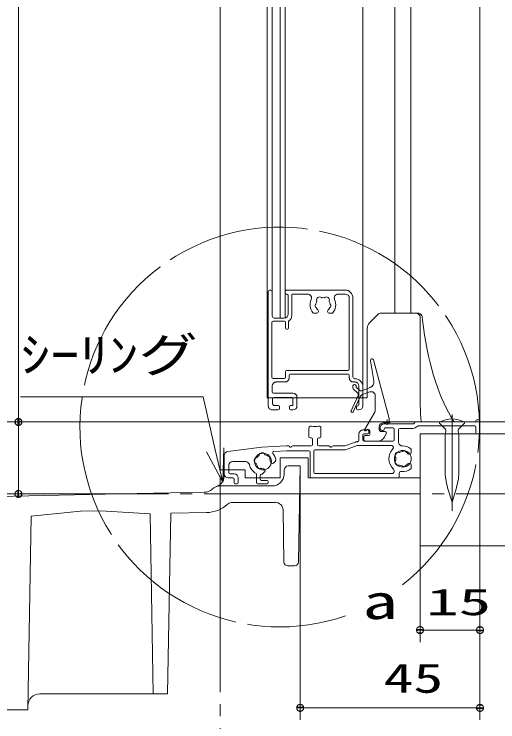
# Model space of a CAD drawing. Units: millimetres on the paper, scale 1:3. Extents: x -305 to 305, y -152 to 152.
# Drawn here: x -27.5 to 12.8, y -70.5 to -11.5 of the extents above; entities that cross this region are included whole.
import ezdxf
from ezdxf.enums import TextEntityAlignment as Align

# ---------------------------------------------------------------- set-up
doc = ezdxf.new("R2010")
doc.units = ezdxf.units.MM
for name, pattern in [('LONG_CHAIN', [21, 18, -1, 1, -1]), ('LONG_DASHED2', [13, 12, -1]), ('LONG_DOUBLE_CHAIN', [21.8, 18, -1, 0.6, -0.6, 0.6, -1])]:
    doc.linetypes.add(name, pattern=pattern)
doc.layers.add('0-2_0', color=7, linetype='Continuous', lineweight=9)
doc.layers.add('0-3_HV', color=7, linetype='Continuous', lineweight=9)
doc.styles.add('ＭＳ ゴシック', font='')
doc.styles.get('ＭＳ ゴシック').set_extended_font_data('MS Gothic')

# ---------------------------------------------------------------- blocks, each defined once
blk = doc.blocks.new('_DOTSMALL')
at = {"layer": '0-2_0'}
for p, q in [((0.0746, 0.1), (-0.0746, 0.1)), ((0.1223, -0.0248), (-0.1223, -0.0248))]:
    blk.add_line(p, q, dxfattribs=at)
for points in [[(0.125, 0), (0.124, 0.0157), (0.1211, 0.0311), (0.1162, 0.046), (0.1095, 0.0602), (0.1011, 0.0735), (0.0911, 0.0856), (0.0797, 0.0963), (0.067, 0.1055), (0.0532, 0.1131), (0.0386, 0.1189), (0.0234, 0.1228), (0.0078, 0.1248), (-0.0078, 0.1248), (-0.0234, 0.1228), (-0.0386, 0.1189), (-0.0532, 0.1131), (-0.067, 0.1055), (-0.0797, 0.0963), (-0.0911, 0.0856), (-0.1011, 0.0735), (-0.1095, 0.0602), (-0.1162, 0.046), (-0.1211, 0.0311), (-0.124, 0.0157), (-0.125, 0), (0, 0)], [(-0.125, 0), (-0.124, -0.0157), (-0.1211, -0.0311), (-0.1162, -0.046), (-0.1095, -0.0602), (-0.1011, -0.0735), (-0.0911, -0.0856), (-0.0797, -0.0963), (-0.067, -0.1055), (-0.0532, -0.1131), (-0.0386, -0.1189), (-0.0234, -0.1228), (-0.0078, -0.1248), (0.0078, -0.1248), (0.0234, -0.1228), (0.0386, -0.1189), (0.0532, -0.1131), (0.067, -0.1055), (0.0797, -0.0963), (0.0911, -0.0856), (0.1011, -0.0735), (0.1095, -0.0602), (0.1162, -0.046), (0.1211, -0.0311), (0.124, -0.0157), (0.125, 0), (0, 0)]]:
    blk.add_lwpolyline(points, close=True, dxfattribs=at)
blk = doc.blocks.new('_OPEN30')
at = {"layer": '0-2_0'}
blk.add_line((0, 0), (-1, 0), dxfattribs=at)
blk.add_lwpolyline([(-1, 0.2679), (0, 0), (-1, -0.2679)], dxfattribs=at)

msp = doc.modelspace()

# ---------------------------------------------------------------- linework, layer by layer
at = {"layer": '0-3_HV'}
for p, q in [((-27.168, -45.464), (-27.168, 84.87)), ((-10.327, 12.703), (-10.327, -49.464)), ((-6.427, 12.703), (-6.427, -43.464)), ((-5.994, 12.703), (-5.994, -34.658)), ((-5.327, 12.703), (-5.327, -36.797)), ((-4.927, 12.703), (-4.927, -36.79)), ((1.573, 12.703), (1.573, -42.53)), ((4.239, 12.703), (4.239, -36.397)), ((5.573, 12.703), (5.573, -36.397)), ((11.339, -46.464), (11.339, 12.703)), ((-6.327, -44.13), (-6.327, -34.63)), ((-6.161, -34.464), (-6.151, -34.464)), ((-6.065, -34.512), (-6.008, -34.607)), ((-5.994, -34.658), (-5.994, -36.63)), ((-4.927, -34.697), (-4.927, -34.658)), ((-4.913, -34.607), (-4.856, -34.512)), ((-4.771, -34.464), (0.073, -34.464)), ((-4.294, -34.797), (-3.041, -34.797)), ((-0.48, -34.797), (0.106, -34.797)), ((-4.661, -36.464), (-4.661, -34.964)), ((-4.361, -36.597), (-4.361, -34.864)), ((0.439, -35.13), (0.439, -41.064)), ((0.739, -35.13), (0.739, -41.697)), ((-2.519, -36.397), (-2.277, -36.397)), ((-2.144, -36.264), (-2.144, -36.217)), ((-1.377, -36.217), (-1.377, -36.264)), ((-1.244, -36.397), (-1.003, -36.397)), ((2.885, -36.446), (2.129, -37.202)), ((-6.027, -41.73), (-6.027, -37.164)), ((-5.927, -37.064), (-4.994, -37.064)), ((-5.827, -36.797), (-4.994, -36.797)), ((-4.894, -37.164), (-4.894, -37.63)), ((-4.627, -37.63), (-4.627, -37.078)), ((6.338, -36.73), (6.338, -42.713)), ((6.545, -36.973), (6.515, -36.696)), ((6.624, -37.601), (6.545, -36.973)), ((-4.794, -37.73), (-4.727, -37.73)), ((1.934, -37.673), (1.934, -43.464)), ((6.714, -38.218), (6.624, -37.601)), ((6.816, -38.821), (6.714, -38.218)), ((6.928, -39.409), (6.816, -38.821)), ((7.051, -39.981), (6.928, -39.409)), ((7.183, -40.536), (7.051, -39.981)), ((2.497, -42.04), (2.201, -40.365)), ((3.769, -45.184), (2.459, -40.296)), ((7.324, -41.074), (7.183, -40.536)), ((0.339, -41.164), (-4.727, -41.164)), ((7.474, -41.592), (7.324, -41.074)), ((-4.994, -41.83), (-5.927, -41.83)), ((-4.894, -41.33), (-4.894, -41.73)), ((-4.594, -41.564), (-4.594, -41.797)), ((0.339, -41.464), (-4.494, -41.464)), ((0.439, -41.797), (0.439, -41.564)), ((7.631, -42.091), (7.474, -41.592)), ((-5.994, -42.464), (-5.994, -42.964)), ((-4.927, -42.13), (-5.661, -42.13)), ((0.739, -42.622), (0.739, -42.464)), ((0.906, -42.13), (0.773, -42.13)), ((1.006, -42.464), (1.006, -42.512)), ((1.239, -44.03), (1.239, -42.464)), ((7.795, -42.569), (7.631, -42.091)), ((-5.894, -43.064), (-4.261, -43.064)), ((0.769, -42.693), (1.14, -43.065)), ((1.035, -42.582), (1.275, -42.822)), ((1.45, -42.861), (2.175, -42.596)), ((1.534, -43.185), (2.159, -42.957)), ((1.573, -42.53), (1.573, -44.13)), ((7.966, -43.027), (7.795, -42.569)), ((8.143, -43.464), (7.966, -43.027)), ((-6.427, -43.464), (1.934, -43.464)), ((-6.427, -43.464), (1.573, -43.464)), ((-5.961, -43.53), (-5.961, -43.93)), ((-4.327, -43.43), (-5.861, -43.43)), ((-5.609, -43.464), (-5.276, -43.464)), ((-4.261, -44.03), (-4.261, -43.497)), ((-3.927, -43.397), (-3.927, -44.13)), ((0.582, -44.521), (1.174, -43.253)), ((0.763, -44.606), (1.346, -43.357)), ((2.606, -44.485), (2.606, -43.27)), ((8.325, -43.88), (8.143, -43.464)), ((-5.794, -44.097), (-5.494, -44.097)), ((-5.394, -44.197), (-5.394, -44.364)), ((-5.394, -44.364), (-5.394, -44.23)), ((-4.561, -44.364), (-4.561, -44.197)), ((-4.461, -44.097), (-4.327, -44.097)), ((1.039, -44.364), (1.039, -44.23)), ((8.511, -44.275), (8.325, -43.88)), ((-5.494, -44.464), (-6.094, -44.464)), ((-5.494, -44.464), (-5.994, -44.464)), ((-4.261, -44.464), (-4.461, -44.464)), ((1.239, -44.464), (1.139, -44.464)), ((1.713, -46.122), (2.561, -44.652)), ((8.702, -44.648), (8.511, -44.275)), ((8.895, -45), (8.702, -44.648)), ((3.773, -45.497), (3.773, -45.21)), ((9.093, -45.333), (8.895, -45)), ((9.175, -45.464), (9.093, -45.333)), ((11.073, -45.297), (11.239, -45.297)), ((6.005, -45.464), (-28.168, -45.464)), ((-27.168, -45.464), (-27.168, -51.464)), ((-2.927, -46.697), (-2.927, -45.964)), ((-1.927, -45.964), (-1.927, -46.697)), ((2.939, -46.097), (2.939, -45.864)), ((3.006, -45.997), (3.006, -45.964)), ((3.273, -45.53), (3.375, -45.53)), ((3.339, -45.63), (5.747, -45.63)), ((4.073, -45.964), (3.439, -45.964)), ((5.747, -45.997), (4.639, -45.997)), ((5.99, -45.464), (10.906, -45.464)), ((9.175, -45.464), (6.005, -45.464)), ((10.906, -45.797), (6.178, -45.797)), ((8.489, -45.464), (7.973, -45.464)), ((7.973, -45.559), (7.973, -45.476)), ((8.412, -45.999), (7.973, -45.559)), ((8.489, -45.464), (9.523, -45.464)), ((9.523, -45.464), (10.039, -45.464)), ((9.6, -45.999), (10.039, -45.559)), ((10.039, -45.559), (10.039, -45.476)), ((10.906, -45.464), (29.373, -45.464)), ((11.006, -46.364), (11.006, -45.897)), ((1.238, -46.397), (1.238, -46.997)), ((1.239, -47.03), (1.239, -46.464)), ((1.573, -46.13), (1.973, -46.13)), ((1.573, -46.564), (1.573, -46.964)), ((1.973, -46.464), (1.673, -46.464)), ((2.039, -46.597), (1.741, -46.597)), ((1.919, -46.11), (1.781, -46.19)), ((1.969, -46.097), (2.039, -46.097)), ((2.073, -46.23), (2.073, -46.364)), ((2.139, -46.497), (2.139, -46.197)), ((3.439, -46.263), (3.106, -46.263)), ((3.239, -46.164), (3.173, -46.164)), ((3.386, -46.694), (3.529, -46.408)), ((4.173, -46.964), (4.173, -46.064)), ((4.539, -46.097), (4.539, -47.131)), ((6.339, -46.464), (11.339, -46.464)), ((6.339, -50.13), (6.339, -46.464)), ((11.339, -46.464), (6.339, -46.464)), ((6.339, -46.464), (6.339, -50.13)), ((11.339, -46.464), (6.339, -46.464)), ((8.481, -46.257), (8.423, -46.476)), ((8.423, -46.476), (8.423, -49.487)), ((9.589, -46.476), (9.531, -46.257)), ((9.589, -46.476), (9.589, -49.487)), ((11.239, -46.464), (11.106, -46.464)), ((11.339, -46.464), (11.339, -70.302)), ((-2.744, -46.797), (-2.827, -46.797)), ((-2.644, -47.364), (-2.644, -46.897)), ((-2.211, -46.897), (-2.211, -47.364)), ((-2.027, -46.797), (-2.111, -46.797)), ((0.073, -47.458), (0.956, -47.136)), ((0.99, -47.13), (1.139, -47.13)), ((1.072, -47.097), (1.138, -47.097)), ((1.641, -46.697), (1.641, -46.897)), ((1.673, -47.064), (4.073, -47.064)), ((1.807, -47.064), (2.039, -47.064)), ((2.239, -47.064), (2.373, -47.064)), ((2.573, -47.064), (2.789, -47.064)), ((-9.703, -47.926), (-6.865, -47.564)), ((-6.857, -47.563), (-5.9, -47.517)), ((-5.9, -47.517), (-4.796, -47.464)), ((-4.792, -47.464), (-4.634, -47.464)), ((-4.287, -47.464), (-2.744, -47.464)), ((-2.111, -47.464), (-1.267, -47.464)), ((-0.921, -47.464), (0.039, -47.464)), ((0.132, -47.791), (1.106, -47.436)), ((1.141, -47.43), (3.954, -47.43)), ((5.606, -47.772), (5.606, -48.014)), ((-9.994, -49.797), (-9.994, -48.257)), ((-4.787, -47.864), (-5.87, -47.916)), ((-2.927, -47.864), (-4.782, -47.864)), ((-2.827, -50.03), (-2.827, -47.964)), ((-2.527, -49.664), (-2.527, -47.897)), ((-2.427, -47.797), (0.098, -47.797)), ((5.473, -48.147), (5.426, -48.147)), ((-8.223, -48.764), (-9.294, -48.764)), ((-6.089, -48.893), (-6.122, -48.861)), ((-5.73, -48.723), (-5.9, -48.893)), ((-5.327, -48.464), (-5.327, -50.13)), ((-5.327, -48.464), (-2.994, -48.464)), ((5.426, -48.914), (5.473, -48.914)), ((-8.261, -49.464), (-10.327, -49.464)), ((-9.627, -49.097), (-9.627, -49.697)), ((-8.261, -49.464), (-8.261, -50.13)), ((-6.664, -49.403), (-6.631, -49.435)), ((-5, -49.458), (-5.006, -49.814)), ((-3.661, -49.13), (-4.666, -49.13)), ((-3.8, -57.136), (-3.661, -49.13)), ((-3.661, -49.13), (-3.661, -70.302)), ((4.173, -49.514), (4.173, -49.597)), ((5.606, -49.047), (5.606, -49.288)), ((-9.261, -50.13), (-9.661, -50.13)), ((-9.527, -49.797), (-9.161, -49.797)), ((-8.827, -50.13), (-8.827, -50.53)), ((-8.261, -50.13), (-5.327, -50.13)), ((-7.294, -50.53), (-7.294, -49.859)), ((-6.994, -49.923), (-6.994, -50.23)), ((-6.631, -49.624), (-6.802, -49.794)), ((6.339, -50.13), (-2.994, -50.13)), ((4.006, -49.764), (-2.427, -49.764)), ((4.606, -49.756), (4.606, -50.03)), ((-9.161, -50.53), (-9.161, -50.23)), ((-8.927, -50.63), (-9.061, -50.63)), ((-6.427, -50.63), (-7.194, -50.63)), ((-6.894, -50.33), (-6.427, -50.33)), ((-6.327, -50.43), (-6.327, -50.53)), ((-18.661, -51.464), (-11.66, -51.324)), ((-10.327, -50.797), (-6.006, -50.797)), ((9.006, -52.143), (8.641, -50.949)), ((9.006, -52.143), (9.371, -50.949)), ((-18.661, -51.464), (-53.661, -52.172)), ((-9.412, -52.164), (-5.754, -52.164)), ((-26.112, -53.315), (-21.994, -52.898)), ((-20.327, -52.864), (-21.994, -52.898)), ((-20.327, -52.864), (-16.189, -53.114)), ((-14.465, -53.079), (-14.727, -68.13)), ((-14.465, -53.08), (-11.472, -53.02)), ((-5.012, -57.136), (-5.087, -52.819)), ((-26.112, -53.315), (-26.394, -69.464)), ((-15.927, -68.13), (-16.189, -53.114)), ((6.339, -55.797), (6.339, -63.81)), ((-4.134, -57.464), (-4.666, -57.464)), ((11.339, -62.81), (6.339, -62.81)), ((-14.727, -68.13), (-25.388, -68.13)), ((-26.394, -69.464), (-46.363, -69.464)), ((11.339, -69.302), (-3.661, -69.302))]:
    msp.add_line(p, q, dxfattribs=at)
at = {"layer": '0-3_HV', "linetype": 'LONG_CHAIN'}
for p, q in [((9.006, -44.84), (9.006, -52.88)), ((3.606, -45.664), (3.606, -45.264)), ((3.373, -45.497), (3.839, -45.497)), ((1.973, -47.064), (2.306, -47.064)), ((2.306, -47.064), (2.639, -47.064)), ((-10.327, -49.993), (-10.327, -80.632)), ((-53.661, -51.464), (57.799, -51.464))]:
    msp.add_line(p, q, dxfattribs=at)
at = {"layer": '0-3_HV', "linetype": 'LONG_DOUBLE_CHAIN'}
for p, q in [((6.339, -46.464), (6.339, -55.797)), ((6.339, -46.464), (53.006, -46.464)), ((6.339, -55.797), (53.006, -55.797))]:
    msp.add_line(p, q, dxfattribs=at)
at = {"layer": '0-3_HV'}
for points in [[(3.003, -36.397), (5.505, -36.397), (6.172, -36.397)], [(-26.997, -43.368), (-11.76, -43.368), (-10.745, -47.792)], [(-2.994, -48.464), (-2.994, -50.13), (6.339, -50.13)]]:
    msp.add_lwpolyline(points, dxfattribs=at)
for centre in [(-6.761, -48.764), (4.906, -48.53), (4.906, -48.53)]:
    msp.add_circle(centre, 0.7, dxfattribs=at)
at = {"layer": '0-3_HV', "linetype": 'LONG_DASHED2'}
msp.add_arc((-5.368, -45.882), 16.667, 307.93194, 289.26929, dxfattribs=at)
at = {"layer": '0-3_HV'}
for centre, radius, start, end in [((-6.161, -34.63), 0.167, 90, 180), ((-6.151, -34.564), 0.1, 30.96376, 90), ((-6.094, -34.658), 0.1, 360, 30.96376), ((-4.827, -34.658), 0.1, 149.03624, 180), ((-4.827, -34.697), 0.1, 180, 270), ((-4.771, -34.564), 0.1, 90, 149.03624), ((-4.827, -34.964), 0.167, 0, 90), ((-4.294, -34.864), 0.0667, 90, 180), ((-3.041, -35.13), 0.333, 336.12379, 90), ((-0.48, -35.13), 0.333, 90, 203.87621), ((0.073, -35.13), 0.667, 0, 90), ((0.106, -35.13), 0.333, 0, 90), ((-1.761, -35.697), 1.067, 156.12379, 218.36651), ((-2.047, -35.287), 0.25, 52.29961, 197.70039), ((-2.349, -35.384), 0.0667, 331.96926, 17.70039), ((-1.854, -35.037), 0.0667, 232.29961, 278.03074), ((-1.761, -35.697), 0.6, 81.96926, 98.03074), ((-1.668, -35.037), 0.0667, 261.96926, 307.70039), ((-1.474, -35.287), 0.25, 342.29961, 127.70039), ((-1.172, -35.384), 0.0667, 162.29961, 208.03074), ((-1.761, -35.697), 1.067, 321.63349, 23.87621), ((-2.253, -35.784), 0.167, 136.8699, 243.1301), ((-2.423, -35.624), 0.0667, 316.8699, 353.7398), ((-1.761, -35.697), 0.6, 151.96926, 173.7398), ((-2.359, -35.992), 0.0667, 26.2602, 63.1301), ((-1.761, -35.697), 0.6, 206.2602, 225.20717), ((-1.761, -35.697), 0.6, 314.79283, 333.7398), ((-1.761, -35.697), 0.6, 6.2602, 28.03074), ((-1.163, -35.992), 0.0667, 116.8699, 153.7398), ((-1.268, -35.784), 0.167, 296.8699, 43.1301), ((-1.098, -35.624), 0.0667, 186.2602, 223.1301), ((-4.994, -36.464), 0.333, 270, 0), ((-2.519, -36.297), 0.1, 218.36651, 270), ((-2.277, -36.264), 0.133, 270, 0), ((-2.277, -36.217), 0.133, 0, 45.20717), ((-1.244, -36.217), 0.133, 134.79283, 180), ((-1.244, -36.264), 0.133, 180, 270), ((-1.003, -36.297), 0.1, 270, 321.63349), ((3.003, -36.564), 0.167, 90, 135), ((6.005, -36.73), 0.333, 0, 90), ((6.168, -36.76), 0.363, 47.53389, 90.51615), ((6.182, -36.731), 0.333, 6.00017, 45.85093), ((6.213, -36.72), 0.302, 4.52672, 46.02402), ((-5.927, -37.164), 0.1, 90, 180), ((-5.827, -36.63), 0.167, 180, 270), ((-4.994, -37.164), 0.1, 0, 90), ((-4.561, -37.078), 0.0667, 121.96572, 180), ((-4.861, -36.597), 0.5, 301.96572, 0), ((-4.794, -37.63), 0.1, 180, 270), ((-4.727, -37.63), 0.1, 270, 0), ((2.601, -37.673), 0.667, 135, 180), ((2.331, -40.33), 0.133, 90, 195), ((2.331, -40.33), 0.133, 15, 90), ((-4.727, -41.33), 0.167, 90, 180), ((0.339, -41.064), 0.1, 270, 0), ((-5.927, -41.73), 0.1, 180, 270), ((-4.994, -41.73), 0.1, 270, 0), ((-4.927, -41.797), 0.333, 270, 0), ((-4.494, -41.564), 0.1, 90, 180), ((0.339, -41.564), 0.1, 0, 90), ((0.773, -41.797), 0.333, 180, 270), ((0.906, -41.697), 0.167, 180, 270), ((0.906, -42.53), 0.667, 0, 90), ((-5.661, -42.464), 0.333, 90, 180), ((0.873, -42.464), 0.133, 0, 180), ((0.906, -42.464), 0.333, 0, 90), ((2.004, -42.127), 0.5, 290, 10), ((-5.894, -42.964), 0.1, 180, 270), ((-4.261, -43.397), 0.333, 0, 90), ((0.839, -42.622), 0.1, 180, 225), ((1.106, -42.512), 0.1, 180, 225), ((1.023, -43.183), 0.167, 334.99556, 45), ((1.393, -42.704), 0.167, 225, 290), ((2.273, -43.27), 0.333, 0, 110), ((-5.861, -43.53), 0.1, 90, 180), ((-4.327, -43.497), 0.0667, 360, 90), ((1.648, -43.498), 0.333, 110, 154.99556), ((-5.994, -44.13), 0.333, 180, 270), ((-5.794, -43.93), 0.167, 180, 270), ((-5.494, -44.197), 0.1, 0, 90), ((-4.461, -44.197), 0.1, 90, 180), ((-4.327, -44.03), 0.0667, 270, 0), ((-4.261, -44.13), 0.333, 270, 0), ((1.139, -44.23), 0.1, 90, 180), ((1.139, -44.03), 0.1, 270, 0), ((1.239, -44.13), 0.333, 270, 0), ((1.239, -44.13), 0.333, 270, 0), ((-5.494, -44.364), 0.1, 270, 0), ((-5.494, -44.364), 0.1, 270, 0), ((-4.461, -44.364), 0.1, 180, 270), ((0.673, -44.564), 0.1, 154.99556, 334.99556), ((1.139, -44.364), 0.1, 180, 270), ((2.273, -44.485), 0.333, 330, 0), ((3.673, -45.21), 0.1, 0, 15), ((9.006, -47.345), 2.135, 61.05941, 118.94059), ((10.906, -45.364), 0.1, 270, 360), ((11.073, -45.364), 0.0667, 90, 180), ((11.239, -45.397), 0.1, 0, 90), ((-2.761, -45.964), 0.167, 75.14283, 180), ((-2.427, -44.707), 1.133, 255.14283, 284.85717), ((-2.094, -45.964), 0.167, 0, 104.85717), ((3.273, -45.864), 0.333, 90, 180), ((3.339, -45.964), 0.333, 90, 180), ((3.173, -45.997), 0.167, 180, 270), ((3.439, -46.064), 0.1, 90, 180), ((3.375, -45.63), 0.1, 30, 90), ((3.606, -45.497), 0.167, 210, 0), ((4.073, -46.064), 0.1, 0, 90), ((4.639, -46.097), 0.1, 90, 180), ((5.747, -45.53), 0.1, 270, 337.97569), ((5.747, -45.53), 0.467, 270, 319.67978), ((5.994, -45.63), 0.167, 90, 157.97569), ((6.179, -45.897), 0.1, 90, 139.67978), ((8.224, -46.188), 0.267, 345, 45), ((9.788, -46.188), 0.267, 135, 195), ((10.906, -45.897), 0.1, 0, 90), ((1.573, -46.464), 0.333, 90, 180), ((1.673, -46.564), 0.1, 90, 180), ((1.741, -46.697), 0.1, 90, 180), ((1.756, -46.147), 0.05, 150, 300), ((1.969, -46.197), 0.1, 90, 120), ((1.973, -46.23), 0.1, 0, 90), ((1.973, -46.364), 0.1, 270, 0), ((2.039, -46.197), 0.1, 0, 90), ((2.039, -46.497), 0.1, 270, 360), ((3.106, -46.097), 0.167, 180, 270), ((3.239, -46.064), 0.1, 270, 0), ((3.439, -46.363), 0.1, 333.5, 90), ((11.106, -46.364), 0.1, 180, 270), ((11.239, -46.364), 0.1, 270, 360), ((-2.827, -46.697), 0.1, 180, 270), ((-2.744, -46.897), 0.1, 0, 90), ((-2.111, -46.897), 0.1, 90, 180), ((-2.027, -46.697), 0.1, 270, 360), ((0.99, -47.23), 0.1, 90, 110), ((1.139, -47.03), 0.1, 270, 0), ((1.673, -46.964), 0.1, 180, 270), ((1.807, -46.897), 0.167, 180, 270), ((2.789, -46.397), 0.667, 270, 333.5), ((4.073, -46.964), 0.1, 270, 0), ((4.873, -47.131), 0.333, 180, 271.36431), ((-6.852, -47.663), 0.1, 92.77022, 97.275), ((-4.792, -47.564), 0.1, 90, 92.77022), ((-4.634, -47.564), 0.1, 30, 90), ((-4.461, -47.464), 0.1, 210, 330), ((-4.287, -47.564), 0.1, 90, 150), ((-2.744, -47.364), 0.1, 270, 0), ((-2.111, -47.364), 0.1, 180, 270), ((-1.267, -47.564), 0.1, 30, 90), ((-1.094, -47.464), 0.1, 210, 330), ((-0.921, -47.564), 0.1, 90, 150), ((0.039, -47.364), 0.1, 270, 290), ((1.141, -47.53), 0.1, 90, 110), ((4.906, -48.53), 1.167, 135.573, 227.54585), ((3.954, -47.597), 0.167, 315.573, 90), ((4.906, -48.53), 1.067, 51.63349, 91.36431), ((5.506, -47.772), 0.1, 0, 51.63349), ((-9.661, -48.257), 0.333, 97.275, 180), ((-6.761, -48.764), 0.6, 126.96926, 143.03074), ((-7.162, -48.231), 0.0667, 306.96926, 352.70039), ((-6.848, -48.271), 0.25, 27.29961, 172.70039), ((-6.566, -48.126), 0.0667, 207.29961, 253.03074), ((-6.761, -48.764), 0.6, 51.2602, 73.03074), ((-6.344, -48.244), 0.0667, 231.2602, 268.1301), ((-6.351, -48.477), 0.167, 341.8699, 88.1301), ((-5.865, -48.016), 0.1, 92.77022, 219.85101), ((-6.761, -48.764), 1.067, 6.63349, 39.85101), ((-4.782, -47.964), 0.1, 90, 92.77022), ((-2.927, -47.964), 0.1, 0, 90), ((-2.427, -47.897), 0.1, 90, 180), ((0.098, -47.697), 0.1, 270, 290), ((4.496, -48.243), 0.25, 72.29961, 217.70039), ((4.593, -47.942), 0.0667, 252.29961, 298.03074), ((4.906, -48.53), 0.6, 96.2602, 118.03074), ((4.833, -47.868), 0.0667, 276.2602, 313.1301), ((4.993, -48.038), 0.167, 26.8699, 133.1301), ((5.201, -47.932), 0.0667, 206.8699, 243.7398), ((4.906, -48.53), 0.6, 44.79283, 63.7398), ((5.426, -48.014), 0.133, 224.79283, 270), ((5.473, -48.014), 0.133, 270, 0), ((-9.294, -49.097), 0.333, 90, 180), ((-8.223, -49.097), 0.333, 12.8965, 90), ((-7.253, -48.677), 0.25, 97.29961, 242.70039), ((-7.398, -48.958), 0.0667, 16.96926, 62.70039), ((-6.761, -48.764), 0.6, 196.96926, 218.7398), ((-7.293, -48.363), 0.0667, 277.29961, 323.03074), ((-6.129, -48.549), 0.0667, 161.8699, 198.7398), ((-6.761, -48.764), 0.6, 359.79283, 18.7398), ((-6.027, -48.766), 0.133, 179.79283, 225), ((-5.995, -48.799), 0.133, 225, 315), ((-5.801, -48.652), 0.1, 315, 6.63349), ((4.496, -48.817), 0.25, 142.29961, 287.70039), ((4.246, -48.437), 0.0667, 351.96926, 37.70039), ((4.246, -48.623), 0.0667, 322.29961, 8.03074), ((4.906, -48.53), 0.6, 171.96926, 188.03074), ((4.906, -48.53), 0.6, 296.2602, 315.20717), ((5.426, -49.047), 0.133, 90, 135.20717), ((5.473, -49.047), 0.133, 360, 90), ((-6.761, -48.762), 1.167, 192.8965, 239.99803), ((-7.281, -49.181), 0.0667, 1.8699, 38.7398), ((-7.047, -49.173), 0.167, 181.8699, 288.1301), ((-6.975, -49.395), 0.0667, 71.2602, 108.1301), ((-6.761, -48.764), 0.6, 251.2602, 270.20717), ((-6.758, -49.497), 0.133, 45, 90.20717), ((-6.725, -49.53), 0.133, 315, 45), ((-4.666, -49.464), 0.333, 90, 179), ((4.006, -49.514), 0.167, 360, 47.54585), ((4.593, -49.119), 0.0667, 61.96926, 107.70039), ((4.906, -48.53), 0.6, 241.96926, 263.7398), ((4.906, -48.53), 1.067, 263.79373, 308.36651), ((4.833, -49.193), 0.0667, 46.8699, 83.7398), ((4.993, -49.023), 0.167, 226.8699, 333.1301), ((5.201, -49.128), 0.0667, 116.2602, 153.1301), ((5.506, -49.288), 0.1, 308.36651, 360), ((13.423, -49.487), 5, 180, 197), ((4.589, -49.487), 5, 343, 0), ((-10.989, -49.91), 1, 289.3263, 4.84878), ((-9.661, -49.797), 0.333, 180, 270), ((-9.527, -49.697), 0.1, 180, 270), ((-9.261, -50.23), 0.1, 0, 90), ((-9.161, -50.13), 0.333, 360, 90), ((-7.394, -49.859), 0.1, 0, 59.99803), ((-6.894, -49.923), 0.1, 83.78088, 180), ((-6.872, -49.724), 0.1, 263.78088, 315), ((-6.006, -49.797), 1, 270, 359), ((-2.727, -50.03), 0.1, 180, 270), ((-2.427, -49.664), 0.1, 180, 270), ((4.006, -49.597), 0.167, 270, 0), ((4.506, -50.03), 0.1, 270, 0), ((4.773, -49.756), 0.167, 83.79373, 180), ((-9.061, -50.53), 0.1, 180, 270), ((-8.927, -50.53), 0.1, 270, 360), ((-7.194, -50.53), 0.1, 180, 270), ((-6.894, -50.23), 0.1, 180, 270), ((-6.427, -50.43), 0.1, 0, 90), ((-6.427, -50.53), 0.1, 270, 0), ((-11.68, -50.324), 1, 271.14576, 312.55971), ((-10.327, -51.797), 1, 90, 132.55975), ((-11.525, -50.354), 2.667, 271.14576, 312.02359), ((-9.294, -52.83), 0.667, 100.26425, 132.02361), ((-5.754, -52.83), 0.667, 1, 90), ((-4.679, -57.13), 0.333, 181, 270), ((-4.134, -57.13), 0.333, 270, 359), ((-25.388, -69.13), 1, 90, 179)]:
    msp.add_arc(centre, radius, start, end, dxfattribs=at)
msp.add_ellipse((13.005, -42.713), major_axis=(0, 16.511), ratio=0.403771, start_param=1.570796, end_param=1.738172, dxfattribs=at)

# ---------------------------------------------------------------- block references
for name, p, xscale, yscale, rotation in [('_DOTSMALL', (-27.168, -45.464), 2.32, 2.32, 270), ('_DOTSMALL', (-27.168, -45.464), 2.32, 2.32, 90), ('_OPEN30', (-10.126, -50.492), 2.77, 2.77, 282.91191), ('_DOTSMALL', (-27.168, -51.464), 2.32, 2.32, 270), ('_DOTSMALL', (6.339, -62.81), 2.32, 2.32, 180), ('_DOTSMALL', (-3.661, -69.302), 2.32, 2.32, 180)]:
    msp.add_blockref(name, p, dxfattribs=dict(at, xscale=xscale, yscale=yscale, rotation=rotation))
at = {"layer": '0-3_HV', "xscale": 2.32, "yscale": 2.32}
for p in [(11.339, -62.81), (11.339, -69.302)]:
    msp.add_blockref('_DOTSMALL', p, dxfattribs=at)

# ---------------------------------------------------------------- texts
at = {"layer": '0-3_HV', "style": 'ＭＳ ゴシック'}
for s, height, width, p in [('ｼｰﾘﾝグ', 2.889, 1.25, (-26.997, -42.175)), ('15', 2.214, 1.8, (6.854, -62.236)), ('a', 2.889, 1.5, (1.536, -62.76)), ('45', 2.441, 1.5, (3.295, -68.772))]:
    msp.add_text(s, height=height, dxfattribs=dict(at, width=width)).set_placement(p, align=Align.BOTTOM_LEFT)

doc.saveas('drawing.dxf')
